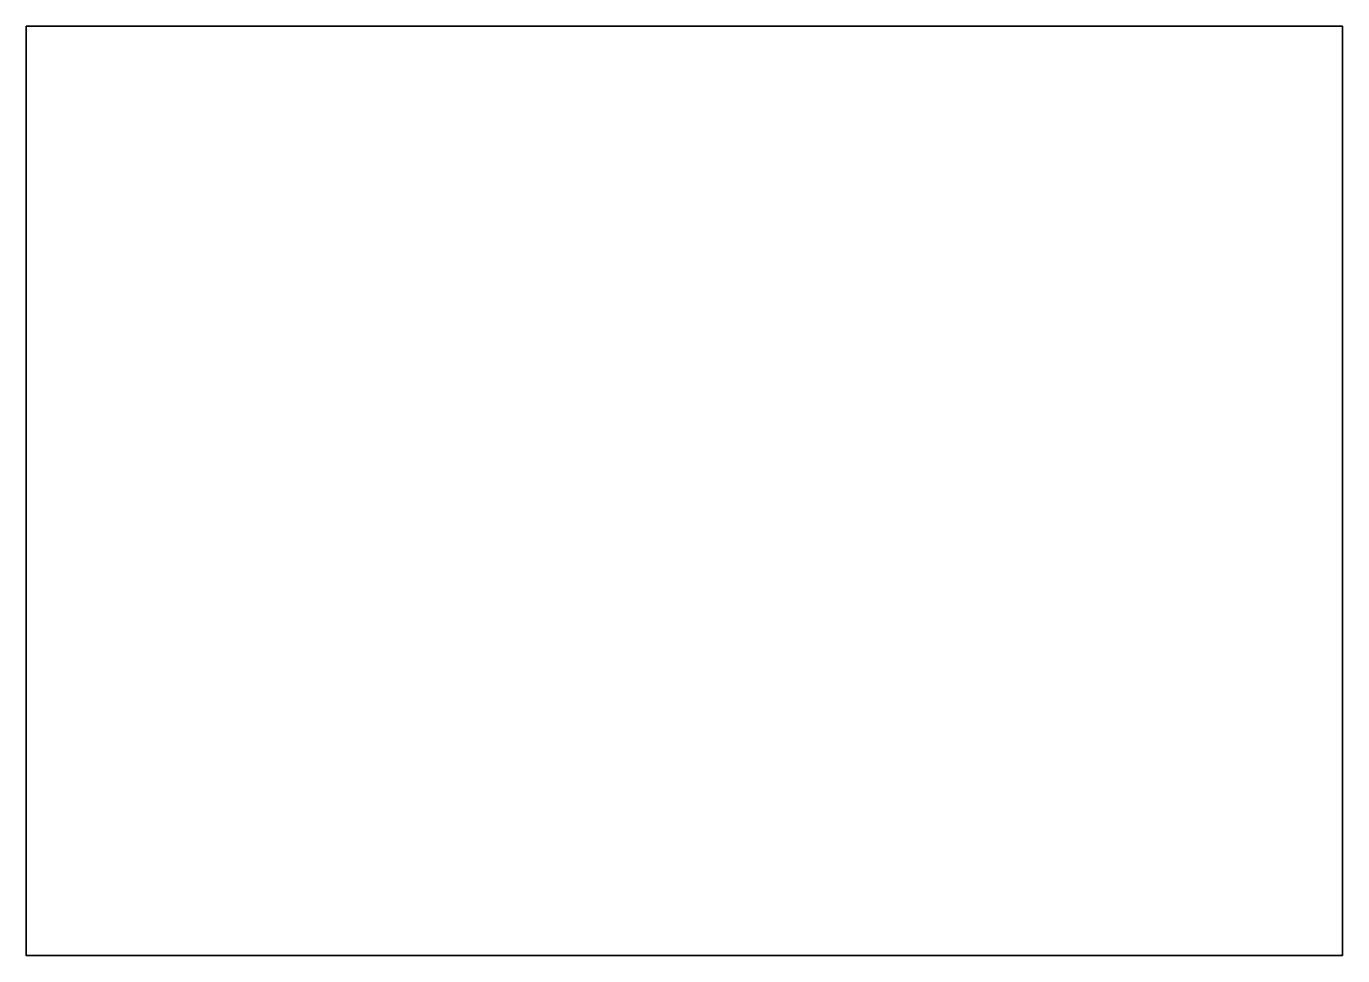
# Model space of a CAD drawing. Header units: millimetres. Extents: x -70 to 280, y 25 to 272.
import ezdxf

# ---------------------------------------------------------------- set-up
doc = ezdxf.new("R2010")
doc.units = ezdxf.units.MM
doc.header["$MEASUREMENT"] = 0
doc.layers.get('0').update_dxf_attribs({"lineweight": 0})

msp = doc.modelspace()

# ---------------------------------------------------------------- linework, layer by layer
at = {"color": 250, "lineweight": 35, "true_color": 0x1d1d1b}
msp.add_lwpolyline([(280.3, 25.2), (-69.7, 25.2), (-69.7, 272.2), (280.3, 272.2)], close=True, dxfattribs=at)

doc.saveas('drawing.dxf')
